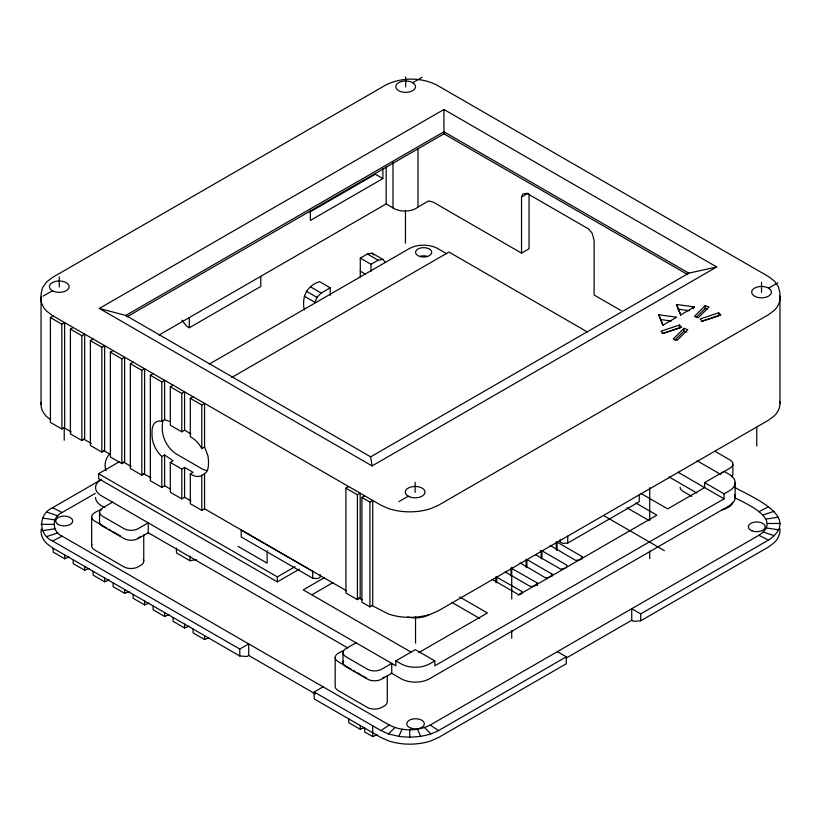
<?xml version="1.0" encoding="UTF-8"?>
<svg xmlns="http://www.w3.org/2000/svg" width="821" height="821" viewBox="0 0 821 821"><rect width="100%" height="100%" fill="white"/><g stroke="black" fill="none" stroke-linecap="round" stroke-linejoin="round"><path stroke-width="1.23" d="M315.305 693.909L248.722 655.466L246.926 656.492L239.794 655.989L239.783 649.062L52.585 540.988C38.064 534.676 38.064 514.018 52.585 507.706L101.055 479.721M734.621 497.649C746.084 503.642 783.48 519.395 758.902 535.302L430.214 725.056C417.612 731.419 401.89 731.419 389.277 725.056L62.098 536.164C51.651 531.731 51.651 516.963 62.098 512.53L95.287 493.37M566.254 658.073L631.739 620.276L631.739 608.71L640.678 613.872L768.415 540.115C802.979 516.861 750.507 496.643 734.477 487.243M511.021 576.137L511.021 568.04L536.831 582.694L536.39 584.47A13.721 7.923 0 0 1 533.373 586.215L530.294 586.471L505.243 572.011M304.293 309.876C301.553 296.75 306.623 285.995 319.523 281.644L330.247 287.832L330.247 295.262M330.247 287.832L321.216 293.046L316.927 297.366L315.018 302.395L304.293 296.207M529.052 193.951L529.052 248.794L521.54 253.125L521.54 197.019L522.782 194.095L526.836 193.304L588.575 228.946L592.126 233.123L594.117 240.358L594.117 295.026L621.189 310.646M557.377 651.638L566.316 656.8L566.316 663.737L438.568 737.494L430.943 740.87A42.384 24.476 0 0 1 388.559 740.87L380.934 737.494L314.176 698.907L314.166 691.98L380.934 730.557L388.559 733.933L398.78 736.375L402.074 729.274M108.824 454.752C105.54 459.247 103.744 465.312 106.125 470.607M692.955 308.511L694.474 306.931L676.494 304.478L680.732 315.346M705.157 305.699L694.463 316.393L698.353 317.686L709.046 306.992L705.157 305.699L705.157 308.47L696.239 317.378M683.914 328.379L673.22 339.073L677.12 340.366L687.813 329.683L683.914 328.379L683.914 331.15L675.006 340.058M388.559 733.933L394.932 727.56M204.562 473.686L201.484 475.575A20.227 11.679 60 0 1 191.375 474.569L190.298 473.953L190.298 503.755L201.792 510.395L204.562 508.784L204.562 473.686L206.533 471.87L207.959 468.709A39.89 23.029 60 0 0 207.959 455.953L204.562 447.045L204.562 403.357L201.792 404.969L190.298 398.329L190.298 436.721L191.375 437.336A20.227 11.679 60 0 1 201.484 448.009L201.792 448.646L204.562 447.045M380.934 730.557L389.277 725.056M43.103 296.135L52.462 290.726M412.696 82.757L422.066 77.348M50.409 317.573L61.852 324.172L64.633 322.571L64.674 427.413L61.903 429.014L50.409 422.374L50.409 317.573L53.191 315.962M99.331 308.439L443.945 109.48L716.702 266.958L372.087 465.918L99.331 308.439L125.787 315.459L370.661 456.835L372.087 465.918M70.401 329.108L81.884 335.738L84.666 334.137L84.666 438.948L81.884 440.549L70.401 433.919L70.401 329.108L73.172 327.507M125.787 315.459L443.945 131.771L688.819 273.147L716.702 266.958M126.896 316.885L443.945 133.833L687.711 274.573M309.466 212.29L375.371 174.237L382.873 178.578L382.873 168.531M90.382 340.643L101.866 347.273L104.647 345.672L104.647 450.483L101.866 452.084L90.382 445.454L90.382 340.643L93.153 339.042M382.873 178.578L310.379 220.428L310.379 210.381M110.363 352.178L121.857 358.818L124.628 357.217L124.628 462.018L121.857 463.619L110.363 456.989L110.363 352.178L113.144 350.577M159.151 334.989L386.147 203.936L392.982 207.887A15.784 9.113 0 0 0 417.992 207.056L428.593 200.929L433.057 202.028L521.54 253.125M181.79 320.18L186.798 326.306L189.302 327.753L260.801 286.467L260.801 276.297M130.344 363.724L141.838 370.353L144.609 368.752L144.609 473.553L141.838 475.164L130.344 468.524L130.344 363.724L133.125 362.112M161.819 487.356L161.819 456.558L164.6 454.957L164.6 485.755L161.819 487.356L150.335 480.726L150.335 375.259L153.106 373.658M360.275 276.934L360.275 258.112L367.398 253.997L372.2 253.207L382.925 259.395L385.018 261.981M150.335 375.259L161.819 381.888L164.6 380.287L164.6 419.634L161.819 421.235L159.202 420.978A20.227 11.679 60 0 0 152.049 431.148A39.89 23.029 60 0 0 152.049 435.356A20.227 11.679 60 0 0 159.202 453.787L161.819 456.558M360.275 258.112L371 264.3L378.122 260.185L382.925 259.395M209.314 364.062L409.269 248.619A20.227 11.679 0 0 1 437.87 248.619L446.737 253.74M190.954 433.888L184.581 430.214L181.8 431.815L170.316 425.186L170.316 386.794L173.087 385.193M521.54 197.019L527.975 193.304M170.316 386.794L181.8 393.423L184.581 391.822L184.581 430.214M190.298 398.329L193.068 396.728M231.645 377.506L448.954 252.047L587.456 332.012M299.501 569.076L277.354 581.863L98.612 478.664L98.612 473.707L119.65 461.566M190.954 500.943L184.581 497.29L181.8 498.901L170.316 492.261L170.316 462.418L173.087 460.817L164.6 454.957M112.508 502.206L102.502 507.983A10.109 5.839 0 0 0 102.502 516.245L123.95 528.621A10.109 5.839 0 0 0 138.246 528.621L148.262 522.844L148.262 532.747L138.246 538.535A10.109 5.839 0 0 1 123.95 538.535L102.502 526.148A10.109 5.839 0 0 1 99.536 522.023L99.536 512.109M170.316 462.418L181.8 469.048L184.581 467.447L193.068 472.352L190.298 473.953M370.661 456.835L688.819 273.147M345.908 488.177L357.402 494.806L360.173 493.205L360.173 598.016L357.402 599.617L345.908 592.978L345.908 488.177L348.689 486.566M361.887 497.403L369.932 502.042L372.713 500.441L372.713 605.251L369.932 606.852L361.887 602.203L361.887 497.403L364.668 495.792M694.474 306.931L680.753 314.854L676.494 304.478M398.975 501.6L408.335 496.192M768.569 288.212L777.928 282.804M98.612 473.707L277.354 576.906L295.078 566.675M324.305 577.707L303.236 589.868L410.911 652.028M312.113 594.65L333.172 582.489M239.783 649.062L248.722 643.9L248.722 655.466M355.996 642.781L345.98 648.559A10.109 5.839 0 0 0 345.98 656.81L367.428 669.197A10.109 5.839 0 0 0 381.734 669.197L391.74 663.419L391.74 673.323L381.734 679.1A10.109 5.839 0 0 1 367.428 679.1L345.98 666.724A10.109 5.839 0 0 1 343.363 661.079M560.24 539.407L560.24 541.952L562.744 543.399L567.742 543.05L639.241 501.775L639.241 494.837M314.166 691.98L323.074 686.838M101.476 479.32A20.227 11.679 0 0 0 101.476 495.833L395.896 665.821L395.896 660.864L415.344 649.637L434.791 660.864L434.791 665.821L724.071 498.809L724.071 493.852L704.623 482.625L704.623 487.582L667.699 508.897L641.057 493.524M704.623 482.625L724.071 471.398L729.222 474.374A20.227 11.679 0 0 1 729.222 490.886L724.071 493.852M719.914 473.953L729.92 468.175A10.109 5.839 0 0 0 729.92 459.914L714.906 451.252M418.669 652.674L487.417 612.979L459.668 596.959M434.791 660.864L429.65 663.84A20.227 11.679 0 0 1 401.048 663.84L395.896 660.864M398.78 736.375C412.224 738.089 426.407 736.919 438.568 730.557L566.316 656.8M631.739 620.276L633.525 621.302L640.678 620.809L768.415 547.053L774.275 542.65A42.384 24.476 0 0 0 779.786 528.283M52.585 540.988L62.098 536.164M758.902 511.668L768.415 506.844M53.191 548.274L53.191 552.123L64.674 558.752L69.056 557.007M133.125 594.425L133.125 598.273L144.609 604.903L148.991 603.158M153.106 605.96L153.106 609.808L164.6 616.448L168.972 614.693M173.087 617.495L173.087 621.343L184.581 627.983L188.953 626.228M193.068 629.03L193.068 632.888L204.562 639.518L208.934 637.763M348.771 718.827L348.771 722.675L360.255 729.315L364.637 727.56M364.668 728.104L364.668 731.952L372.693 736.581L377.065 734.836M73.172 559.809L73.172 563.606L84.666 570.236L89.12 568.491M93.153 571.344L93.153 575.141L104.647 581.781L109.101 580.026M113.144 582.879L113.144 586.687L124.628 593.316L129.082 591.572M679.449 325.054L660.926 331.232L663.183 333.48L681.697 327.302L679.449 325.054L679.449 327.825L662.085 333.613M46.725 536.585L57.768 532.901M718.703 312.811L700.19 318.989L702.437 321.237L720.951 315.059L718.703 312.811L718.703 315.582L701.339 321.37M763.232 514.921L774.275 511.247M176.474 548.069L176.474 552.913L189.969 560.733L196.25 559.604M42.497 530.684L54.812 528.775M766.188 519.046L778.503 517.148M540.115 550.717L541.963 550.809L567.003 565.269L566.562 567.054A13.721 7.923 0 0 1 563.545 568.789L560.466 569.045L535.415 554.596M767.204 523.48L779.95 523.48M41.05 524.342L53.796 524.342M312.709 578.241L312.709 571.303L241.21 530.027L241.21 536.965L312.709 578.241L317.717 578.589L320.211 577.142L320.211 574.597M164.6 419.634L169.126 421.286M678.197 309.178L689.435 310.707M658.699 314.751L676.678 317.214L662.947 325.137L658.699 314.751L662.916 325.29M660.566 319.554L671.301 321.021M766.188 527.913L778.503 529.812M42.497 518.01L54.812 519.919M518.287 594.917A13.721 7.923 0 0 0 521.304 593.183L521.745 591.397L495.935 576.753L495.935 582.53M705.157 308.47L707.107 309.117M683.914 331.15L686.838 332.125M763.232 532.039L774.275 535.713M46.725 512.109L57.768 515.793M758.902 535.302L768.415 540.115M52.585 507.706L62.098 512.53M367.398 253.997L378.122 260.185M697.162 460.817L720.766 474.446M360.275 271.135L365.643 274.235M677.982 472.198L724.071 498.809M669.105 476.98L696.855 493M691.754 496.377L683.093 491.369A10.109 5.839 0 0 1 680.137 487.243M310.492 286.857L321.216 293.046M306.202 291.178L316.927 297.366M635.772 502.975L656.862 515.157L518.872 594.825L492.231 579.441M626.895 507.758L649.093 520.576M603.497 515.475L664.374 550.624M550.173 545.442L575.552 560.343L578.631 560.086A13.721 7.923 0 0 0 581.648 558.342L582.089 556.566L557.048 542.106L557.048 550.193M520.001 562.857L545.38 577.758L548.459 577.502A13.721 7.923 0 0 0 551.476 575.767L551.917 573.982L526.877 559.522L526.877 567.619M451.899 602.388L479.649 618.408M63.628 427.495L71.355 431.959M83.516 438.968L91.244 443.432M103.395 450.442L110.024 454.27M123.283 461.915L131.011 466.379M143.162 473.389L150.9 477.843M164.6 485.755L169.906 488.823M238.008 546.345L267.112 563.144L267.112 550.768M104.801 507.665L101.476 505.746A20.227 11.679 0 0 1 95.554 497.485M148.078 532.644L347.786 647.954M391.063 672.933L401.048 678.7A20.227 11.679 0 0 0 429.65 678.7L729.222 505.746A20.227 11.679 0 0 0 734.456 494.468M106.504 527.924L94.6 521.037A10.109 5.839 0 0 1 92.989 513.997A24.394 14.08 0 0 1 99.331 510.334A10.109 5.839 0 0 1 101.773 509.749M108.67 529.165L110.845 530.417M113.011 531.669L120.584 536.051M351.121 669.146L338.129 661.644A10.109 5.839 0 0 1 336.518 654.594A24.394 14.08 0 0 1 342.86 650.93M353.287 670.398L355.452 671.65M357.617 672.902L360.871 674.77M363.036 676.022L366.289 677.9M239.794 655.989L52.585 547.925L46.725 543.523A42.384 24.476 0 0 1 41.214 529.155M204.562 508.784L346.544 590.822M358.746 597.873L362.071 599.802M372.057 605.57L388.559 614.077A42.384 24.476 0 0 0 430.943 614.077L438.568 610.691L768.415 420.26L774.275 415.857A42.384 24.476 0 0 0 779.786 401.49M430.214 725.056L438.568 730.557M50.625 419.654L46.725 416.719A42.384 24.476 0 0 1 41.214 402.362M424.57 727.56L430.943 733.933M372.2 253.207L373.596 254.931M417.417 729.274L420.721 736.375M61.852 324.172L61.903 429.014M779.95 403.614L779.95 293.159L778.503 286.827L774.275 280.915L768.415 276.513L436.731 85.015C421.019 77.174 401.479 77.174 385.767 85.015L52.585 277.385L46.725 281.788L42.497 287.689L41.05 294.021L41.05 404.486M761.539 282.311L761.539 292.409M756.777 427.136L756.777 446.049M735.144 482.625L735.144 497.485M732.886 464.039L732.886 473.953A10.109 5.839 0 0 1 731.532 476.868M649.719 487.633L649.719 520.596M649.719 551.024L649.719 558.629M640.678 613.872L640.678 620.809M582.089 556.566L582.089 558.875M567.742 536.113L567.742 543.05M556.279 541.911L556.279 550.008M551.917 573.982L551.917 576.291M541.963 550.809L541.963 558.906M541.193 550.624L541.193 558.711M537.16 583.136L537.16 585.445M536.831 582.694L536.831 585.004M526.107 559.337L526.107 567.424M521.745 591.397L521.745 593.716M511.729 567.301L511.729 598.991M511.729 630.692L511.729 638.297M496.705 576.947L496.705 582.725M443.945 109.48L443.945 133.833M417.992 148.58L417.992 207.056M415.539 616.581L415.539 643.059M415.128 482.307L415.128 492.405M409.751 729.848L409.751 737.217M405.677 76.856L405.677 86.954M405.461 210.433L405.461 243.221M392.982 162.117L392.982 207.887M387.276 675.385L387.276 701.77A10.109 5.839 0 0 1 384.31 705.896A24.394 14.08 0 0 1 379.569 708.349A10.109 5.839 0 0 1 367.367 707.425L338.129 690.533A10.109 5.839 0 0 1 335.163 686.407L335.163 657.518M386.147 167.074L386.147 203.936M372.693 725.795L372.693 736.581M371 264.3L371 271.412M369.932 502.042L369.932 606.852M360.255 725.466L360.255 729.315M357.402 494.806L357.402 599.617M343.024 652.685L343.024 662.588M277.354 576.906L277.354 581.863M204.562 635.67L204.562 639.518M201.792 404.969L201.792 448.646M201.792 475.297L201.792 510.395M189.969 555.879L189.969 560.733M189.302 317.583L189.302 327.753M184.581 467.447L184.581 497.29M184.581 624.134L184.581 627.983M181.8 393.423L181.8 431.815M181.8 469.048L181.8 498.901M164.6 612.589L164.6 616.448M161.819 381.888L161.819 421.235M144.609 601.054L144.609 604.903M143.747 534.779L143.747 561.164M141.838 370.353L141.838 475.164M124.628 589.519L124.628 593.316M121.857 358.818L121.857 463.619M104.647 577.984L104.647 581.781M101.866 347.273L101.866 452.084M91.634 516.912L91.634 545.811M84.666 566.439L84.666 570.236M81.884 335.738L81.884 440.549M64.674 554.904L64.674 558.752M64.223 427.628L64.223 440.23M59.266 276.851L59.266 286.95M779.786 295.981A42.384 24.476 0 0 1 774.275 310.348L768.415 314.751L438.568 505.182L430.943 508.568A42.384 24.476 0 0 1 388.559 508.568L380.934 505.182L52.585 315.613L46.725 311.21A42.384 24.476 0 0 1 41.214 296.853M207.703 470.577A20.227 11.679 60 0 1 201.658 468.637L176.628 454.187A20.227 11.679 60 0 1 162.332 429.424A39.89 23.029 60 0 1 162.332 425.216A20.227 11.679 60 0 1 162.815 421.224M732.24 502.596A10.109 5.839 0 0 1 729.284 506.731A24.394 14.08 0 0 1 724.543 509.184A10.109 5.839 0 0 1 722.1 509.769M143.398 559.655A10.109 5.839 0 0 1 140.781 565.289A24.394 14.08 0 0 1 136.04 567.752A10.109 5.839 0 0 1 123.838 566.818L94.6 549.937A10.109 5.839 0 0 1 91.983 544.302M140.781 536.4A24.394 14.08 0 0 1 138.133 537.919M384.31 676.997A24.394 14.08 0 0 1 382.596 678.043M429.65 614.467A20.227 11.679 0 0 1 407.606 617.002M420.414 256.214A8.087 4.669 0 0 1 426.602 256.142M429.968 249.41L428.449 248.558A8.087 4.669 0 0 0 415.724 251.4A8.087 4.669 0 0 0 425.555 256.86A8.087 4.669 0 0 0 429.968 249.41M53.396 291.25L51.538 290.213A9.862 5.696 0 0 1 56.967 281.141A9.862 5.696 0 0 1 68.923 287.812A9.862 5.696 0 0 1 53.396 291.25M409.258 496.705L407.411 495.668A9.862 5.696 0 0 1 412.84 486.596A9.862 5.696 0 0 1 424.785 493.277A9.862 5.696 0 0 1 409.258 496.705M769.462 288.746L767.676 287.678A9.862 5.696 0 0 0 751.954 290.808A9.862 5.696 0 0 0 763.52 297.715A9.862 5.696 0 0 0 769.462 288.746M413.589 83.29L411.803 82.223A9.862 5.696 0 0 0 396.081 85.353A9.862 5.696 0 0 0 407.647 92.25A9.862 5.696 0 0 0 413.589 83.29M58.322 524.527A8.497 4.905 0 0 0 72.464 522.197A8.497 4.905 0 0 0 61.893 516.286A8.497 4.905 0 0 0 58.322 524.527M411.136 728.227A8.795 5.08 0 0 0 424.334 723.835A8.795 5.08 0 0 0 411.136 719.432A8.795 5.08 0 0 0 411.136 728.227M751.903 530.797A8.446 4.875 0 0 0 765.182 527.267A8.446 4.875 0 0 0 753.247 522.392A8.446 4.875 0 0 0 751.903 530.797"/></g></svg>
